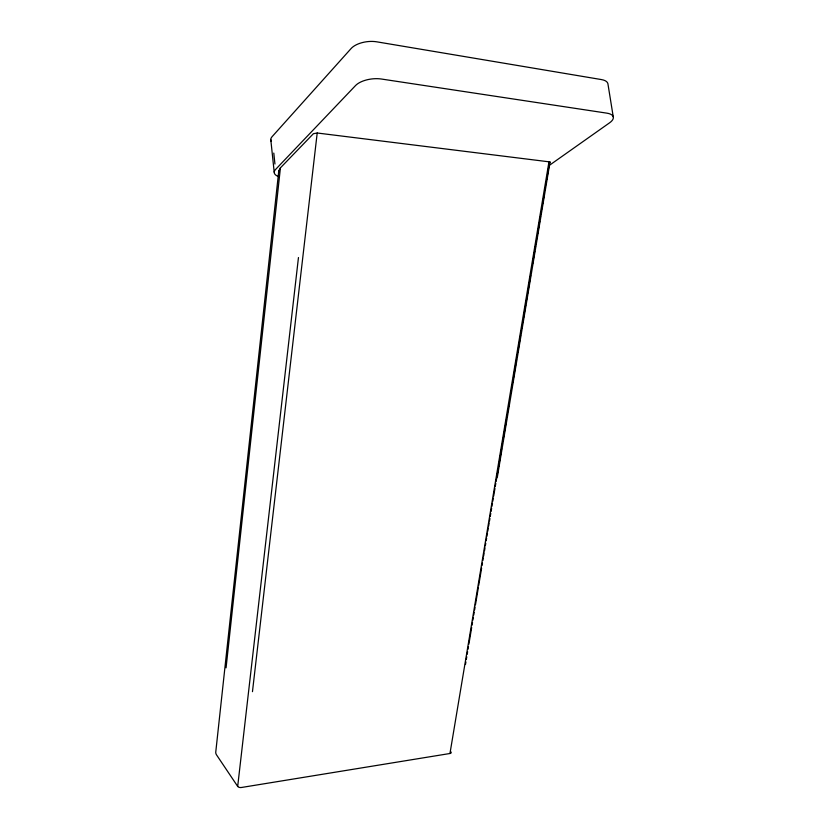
<?xml version="1.0" encoding="UTF-8"?>
<svg xmlns="http://www.w3.org/2000/svg" width="829" height="829" viewBox="0 0 829 829"><rect width="100%" height="100%" fill="white"/><g stroke="black" fill="none" stroke-linecap="round" stroke-linejoin="round"><path stroke-width="1.24" d="M497.245 477.68L550.041 161.945L317.206 133.003L313.383 133.718L280.42 167.862L278.803 170.67L215.747 752.193A13.969 7.347 4.1 0 0 216.597 754.97L237.685 786.4A2.85 1.575 4.3 0 0 241.363 787.498L449.96 753.499A2.591 1.306 11.1 0 0 450.852 751.81M226.068 667.832L280.42 167.862M237.685 786.4L298.461 257.539M252.462 691.666L317.206 133.003M449.96 753.499L549.016 161.5M465.473 664.475L465.908 661.925M466.323 659.407L466.758 656.817M467.173 654.33L467.618 651.718M468.022 649.262L468.468 646.62M468.872 644.195L471.67 627.48M472.053 625.18L472.53 622.382M472.903 620.113L473.38 617.284M473.753 615.045L474.24 612.175M474.602 609.968L475.09 607.077M475.452 604.901L478.426 587.16M478.716 585.398L481.608 568.124M482.043 565.575L482.468 563.036M482.892 560.487L483.317 557.948M483.628 556.062L484.167 552.85M484.488 550.953L485.027 547.762M485.338 545.855L485.773 543.306M486.198 540.757L486.623 538.197M486.944 536.311L487.483 533.099M487.794 531.223L488.333 528M488.644 526.125L489.183 522.892M489.493 521.037L489.929 518.498M490.25 516.519L490.778 513.4M491.11 511.42L491.628 508.312M491.96 506.312L492.478 503.224M492.82 501.213L493.338 498.136M493.669 496.115L494.954 488.457M495.255 486.675L495.804 483.359M496.105 481.587L496.664 478.25M496.954 476.509L498.229 468.913M498.581 466.779L499.079 463.857M499.441 461.67L499.918 458.8M500.291 456.572L500.768 453.732M501.151 451.473L501.618 448.676M502.001 446.365L502.467 443.619M502.861 441.266L506.488 419.578M506.913 417.06L507.338 414.479M507.762 411.992L508.198 409.381M508.602 406.935L509.027 404.407M510.975 392.801L511.4 390.241M511.825 387.692L512.26 385.143M512.633 382.905L513.11 380.045M513.483 377.837L513.959 374.936M514.332 372.729L514.819 369.838M515.192 367.62L515.669 364.739M516.042 362.511L516.529 359.631M516.902 357.403L517.327 354.853M517.752 352.294L518.187 349.745M518.446 348.159L518.881 345.6M519.306 343.051L519.731 340.501M520.104 338.253L520.581 335.403M520.964 333.144L521.441 330.294M521.824 328.025L522.291 325.196M522.674 322.916L523.151 320.098M523.534 317.808L524.001 314.989M524.384 312.699L525.669 305.041M525.928 303.518L527.203 295.86M527.596 293.549L528.063 290.761M528.446 288.44L528.912 285.653M529.306 283.321L529.772 280.554M530.166 278.212L530.622 275.456M532.55 263.974L532.974 261.425M533.399 258.876L533.824 256.327M534.187 254.161L534.684 251.218M535.037 249.104L535.534 246.12M535.886 244.058L536.394 241.011M536.726 239.001L537.151 236.472M537.575 233.954L538 231.426M538.425 228.897L538.84 226.369M539.171 224.431L539.689 221.322M540.021 219.333L540.539 216.265M540.881 214.234L541.378 211.208M541.731 209.126L542.156 206.576M542.591 204.027L543.016 201.478M543.441 198.929L543.865 196.369M544.974 189.737L545.399 187.209M545.793 184.898L546.249 182.162M546.643 179.789L547.099 177.105M547.503 174.691L547.938 172.059M548.352 169.593L548.788 167.002M550.135 162.183L549.42 163.209M549.637 165.147L609.605 122.796A17.533 7.078 -12.2 0 0 606.797 113.138L381.392 79.024A19.108 8.984 -7.4 0 0 355.548 85.553L275.518 169.52A16.735 6.85 -5.2 0 0 279.166 176.815M613.253 116.848L607.875 83.542A17.44 7.492 -12.7 0 0 601.419 79.574L376.76 41.823A18.994 9.492 -7.4 0 0 351.113 48.528L272.057 136.723A16.642 7.254 -5 0 0 271.301 141.417M273.788 153.075L274.938 164.028M270.772 139.49L274.202 172.142M278.803 170.67L278.813 172.038"/></g></svg>
